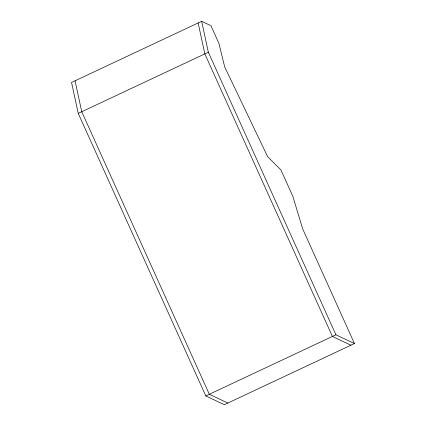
<?xml version="1.0" encoding="UTF-8"?>
<svg xmlns="http://www.w3.org/2000/svg" width="426" height="426" viewBox="0 0 426 426"><rect width="100%" height="100%" fill="white"/><g stroke="black" fill="none" stroke-linecap="round" stroke-linejoin="round"><path stroke-width="0.64" d="M201.663 21.3L71.552 82.458L78.235 113.391L205.806 395.93L224.337 404.7L354.448 343.542L302.625 228.762L292.854 196.365L280.894 169.878L267.64 156.667L224.688 66.909L218.905 43.346L210.929 25.682L201.663 21.3L208.346 52.233L335.917 334.777L354.448 343.542M78.235 113.391L208.346 52.233M205.806 395.93L335.917 334.777M350.933 345.198L332.402 336.428L204.831 53.889L198.149 22.951M227.851 403.049L209.32 394.279L81.749 111.734L75.067 80.802"/></g></svg>
